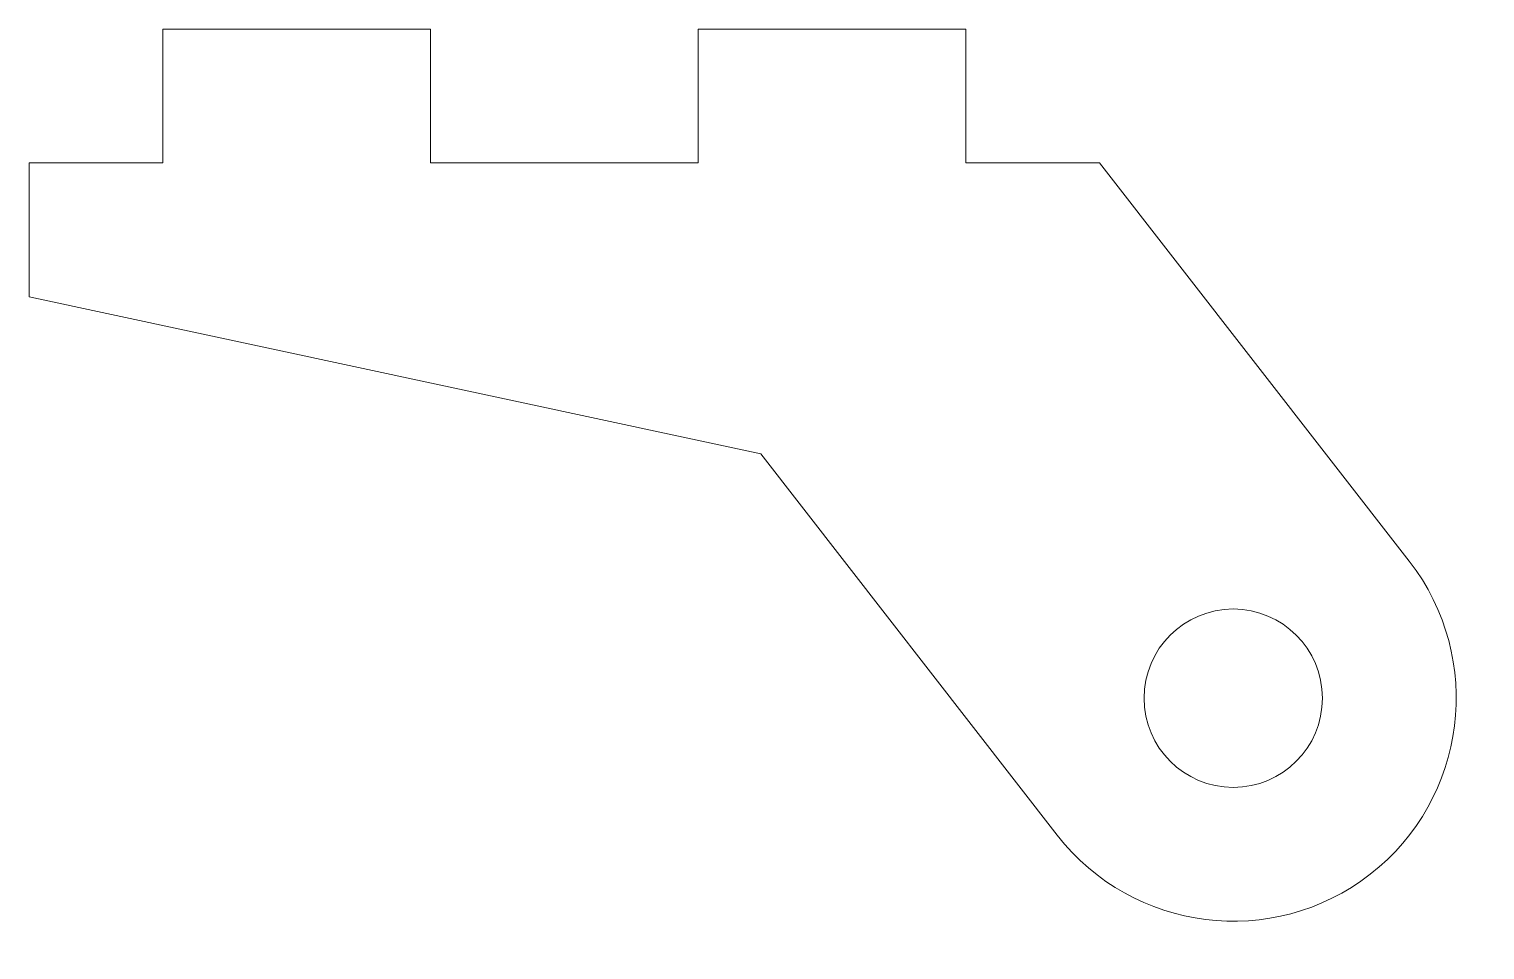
# Model space of a CAD drawing. Extents: x -12 to 20.6, y -23.6 to -3.
import ezdxf

# ---------------------------------------------------------------- set-up
doc = ezdxf.new("R2010")
doc.units = 0
doc.layers.get('0').update_dxf_attribs({"linetype": 'CONTINUOUS', "lineweight": 5, "true_color": 0xffffff})

# ---------------------------------------------------------------- blocks, each defined once
blk = doc.blocks.new('BODY011')
at = {"color": 0}
for p, q in [((-9, -6), (-9, -3)), ((-9, -3), (-3, -3)), ((-3, -3), (-3, -6)), ((3, -6), (3, -3)), ((3, -3), (9, -3)), ((9, -3), (9, -6)), ((-12, -6), (-9, -6)), ((-12, -6), (-12, -9)), ((-3, -6), (3, -6)), ((9, -6), (12, -6)), ((12, -6), (18.947, -14.93)), ((-12, -9), (4.405, -12.523)), ((4.405, -12.523), (11.053, -21.07))]:
    blk.add_line(p, q, dxfattribs=at)
blk.add_circle((15, -18), 2, dxfattribs=at)
blk.add_arc((15, -18), 5, -142.1211, 37.8786, dxfattribs=at)

msp = doc.modelspace()

# ---------------------------------------------------------------- block references
at = {"color": 0}
msp.add_blockref('BODY011', (0, 0), dxfattribs=at)

doc.saveas('drawing.dxf')
